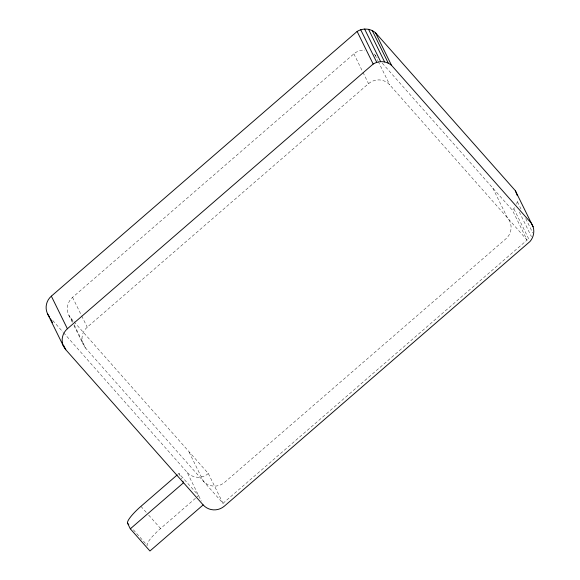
<?xml version="1.0" encoding="UTF-8"?>
<svg xmlns="http://www.w3.org/2000/svg" width="580" height="580" viewBox="0 0 580 580"><rect width="100%" height="100%" fill="white"/><g stroke="black" fill="none" stroke-linecap="round" stroke-linejoin="round"><path stroke-width="0.43" stroke-dasharray="2.9 2.17" d="M516.715 204.153L517.679 199.571M74.139 324.778L85.637 348.145L223.003 503.331L527.097 240.048L512.423 210.236L515.736 206.299M72.558 321.552L70.97 318.333A15.109 14.783 -26.2 0 1 72.558 297.373L353.873 53.839A15.109 14.783 -26.2 0 1 364.813 50.105M85.637 348.145A15.109 14.783 -26.2 0 1 87.232 327.185L368.539 83.65A15.109 14.783 -26.2 0 1 389.76 84.868L527.097 240.048M177.596 474.607L178.952 473.432L198.577 495.603L160.566 528.518A20.14 4.009 -41.5 0 0 147.197 545.41L131.732 527.945M373.998 53.947A15.109 14.783 -26.2 0 1 375.086 55.049L377.493 57.768M382.292 63.198L512.423 210.236M70.97 318.333L73.363 321.03M73.957 321.704L208.336 473.519L223.692 504.73M52.751 320.508L62.944 332.028M63.546 332.702L187.115 472.309L201.253 501.033M140.94 506.347L146.291 512.394M148.668 515.083L160.566 528.518M517.505 201.92L521.413 209.873M525.719 218.624L532.766 232.942M519.317 212.005L531.447 236.662M513.945 208.916L529.207 239.931M492.797 188.065L507.471 217.877A15.109 14.783 -26.2 0 1 505.876 238.837L224.598 482.372A15.109 14.783 -26.2 0 1 203.377 481.161L188.71 451.349M375.086 55.049L377.863 60.69M378.262 61.502L389.76 84.868M353.873 53.839L362.594 71.565M362.993 72.369L368.539 83.65M178.952 473.432L181.627 478.863M72.558 297.373L81.28 315.099M81.678 315.904L87.232 327.185M68.817 315.129L72.384 322.379M73.972 325.598L83.491 344.94M208.336 473.519A15.109 14.783 -26.2 0 1 187.115 472.309"/><path stroke-width="0.87" d="M49.75 317.115A15.102 14.783 -26.2 0 1 51.344 296.162L357.128 31.443C362.746 27.876 370.453 28.333 375.485 32.741L515.345 190.668L533.114 226.78C534.709 231.848 533.462 237.517 529.99 241.526L224.38 506.13A15.109 14.783 -26.2 0 1 203.16 504.919L149.944 551L130.319 528.829L127.571 523.24A20.14 4.009 -41.5 0 1 140.94 506.347L176.915 475.194M203.16 504.919L65.794 349.726A15.102 14.783 -26.2 0 1 67.389 328.766L373.172 64.046C378.791 60.48 386.498 60.944 391.529 65.344L531.389 223.278L533.114 226.78M130.319 528.829L183.534 482.748L182.772 481.197M127.571 523.24L128.76 524.581M375.485 32.741L391.529 65.344M372.251 30.552L388.296 63.162M368.539 29.276L384.584 61.886M364.602 29L380.647 61.611M360.709 29.739L376.761 62.343M357.128 31.443L373.172 64.046M51.344 296.162L67.389 328.766M50.532 318.71L52.49 322.683M63.836 345.745L65.794 349.726M47.603 313.911L63.648 346.521M515.345 190.668L517.36 195.707"/></g></svg>
